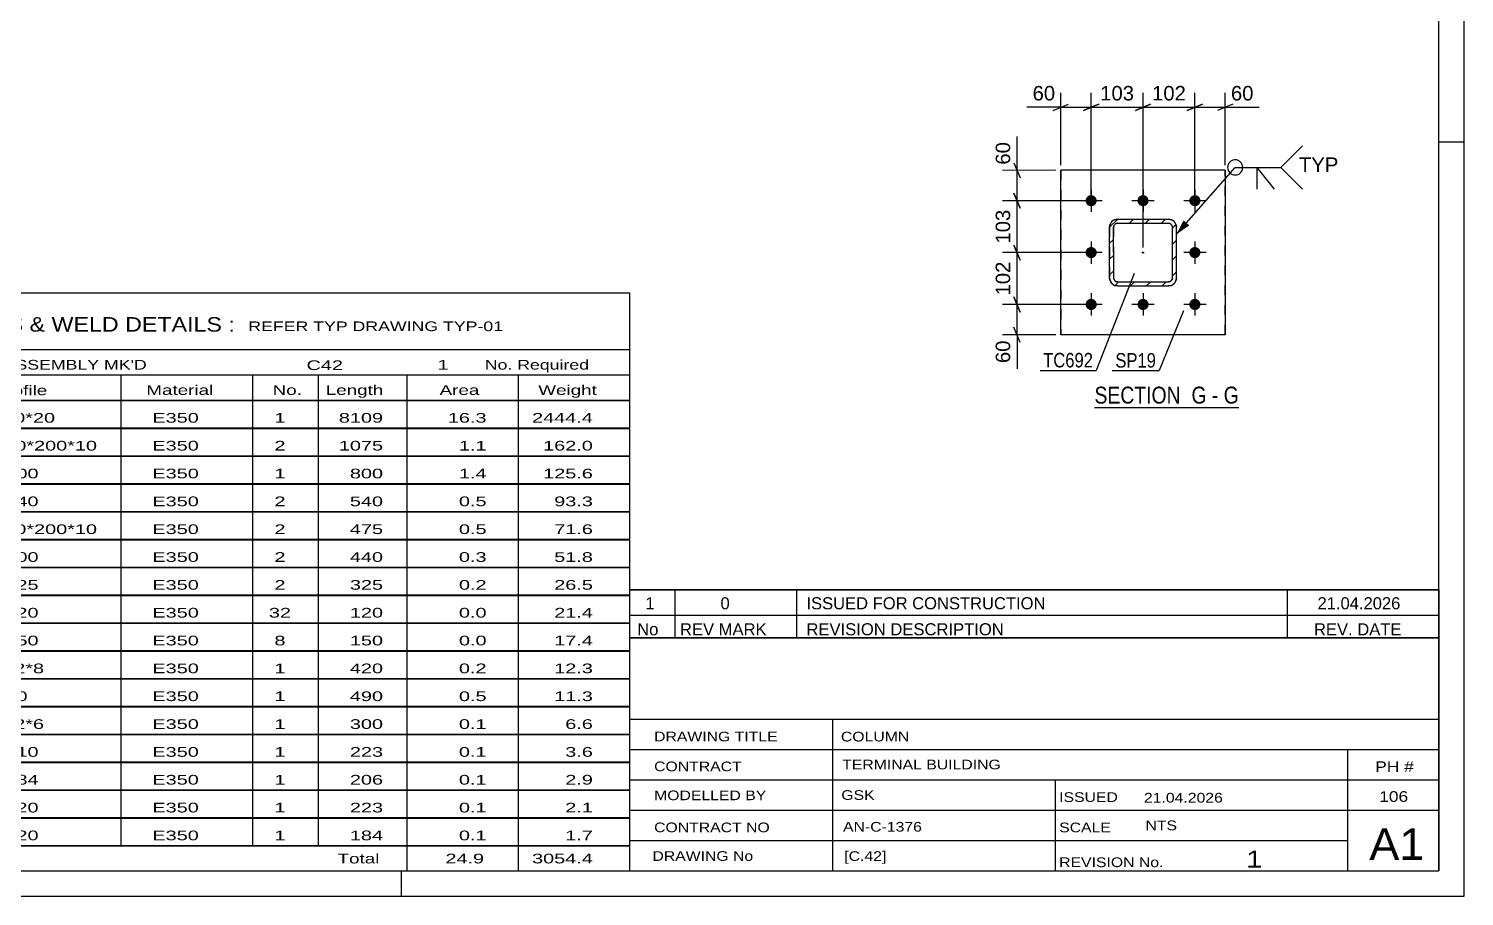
# Model space of a CAD drawing. Header units: millimetres. Extents: x -162 to 432, y -197 to 223.
# Drawn here: x 148.4 to 432.1, y -196.9 to -25.5 of the extents above; entities that cross this region are included whole.
import ezdxf

# ---------------------------------------------------------------- set-up
doc = ezdxf.new("R2010")
doc.units = ezdxf.units.MM
doc.linetypes.add('DXK_LINE_DOT2', pattern=[3.9198, 1.9599, -1.9599])
doc.linetypes.add('DXK_LINE_DOT3', pattern=[5.9187, 2.979, -0.9799, 0.9799, -0.9799])
doc.styles.add('Arial', font='ARIAL.TTF', dxfattribs={"height": 0.2})
doc.styles.add('Arial Narrow', font='ARIALN.TTF', dxfattribs={"height": 0.2})

# ---------------------------------------------------------------- blocks, each defined once
blk = doc.blocks.new('Unknown-284927994-1134')
at = {"color": 5, "linetype": 'Continuous'}
for p, q in [((432.12, -196.89), (432.12, 223.11)), ((427.12, -191.89), (427.12, 218.11)), ((432.12, -47.89), (427.12, -47.89)), ((-156.88, -191.89), (427.12, -191.89)), ((222.12, -196.89), (222.12, -191.89)), ((-161.88, -196.89), (432.12, -196.89))]:
    blk.add_line(p, q, dxfattribs=at)
blk = doc.blocks.new('Unknown-284927994-19 - 11586')
at = {"color": 6, "linetype": 'Continuous'}
blk.add_line((359.05, -100.29), (387.55, -100.29), dxfattribs=at)
at = {"color": 0, "linetype": 'Continuous'}
blk.add_wipeout([(377.16, -99.54), (377.16, -96.04), (359.05, -96.04), (359.05, -99.54)], dxfattribs=at)
at = {"color": 7, "linetype": 'Continuous', "style": 'Arial Narrow'}
blk.add_text('SECTION ', height=3.34, dxfattribs=at).set_placement((359.05, -99.54))
at = {"color": 0, "linetype": 'Continuous'}
blk.add_wipeout([(381.19, -99.54), (381.19, -96.04), (378.21, -96.04), (378.21, -99.54)], dxfattribs=at)
blk.add_wipeout([(383.52, -99.54), (383.52, -96.04), (382.24, -96.04), (382.24, -99.54)], dxfattribs=at)
at = {"color": 7, "linetype": 'Continuous', "style": 'Arial Narrow'}
blk.add_text('G', height=3.34, dxfattribs=at).set_placement((378.21, -99.54))
at = {"color": 0, "linetype": 'Continuous'}
blk.add_wipeout([(387.55, -99.54), (387.55, -96.04), (384.57, -96.04), (384.57, -99.54)], dxfattribs=at)
at = {"color": 7, "linetype": 'Continuous', "style": 'Arial Narrow'}
for s, p in [('G', (384.57, -99.54)), ('-', (382.24, -99.54))]:
    blk.add_text(s, height=3.34, dxfattribs=at).set_placement(p)
blk = doc.blocks.new('Part-284927994-11598 - 11586')
at = {"linetype": 'Continuous'}
h = blk.add_hatch(dxfattribs=at)
h.set_pattern_fill('', scale=0.7, style=0, pattern_type=0)
h.set_pattern_definition([(45, (363.633, -63.113), (-1.57154, 1.57154), [])])
h.paths.add_polyline_path([(373.63, -63.11), (363.63, -63.11), (363.02, -63.23), (362.5, -63.58), (362.15, -64.1), (362.03, -64.71), (362.04, -74.71), (362.16, -75.33), (362.5, -75.84), (363.02, -76.19), (363.64, -76.31), (373.64, -76.31), (374.25, -76.19), (374.77, -75.84), (375.11, -75.32), (375.24, -74.71), (375.23, -64.71), (375.11, -64.1), (374.76, -63.58), (374.25, -63.23)])
h.paths.add_polyline_path([(374.37, -64.41), (374.43, -64.71), (374.44, -74.71), (374.37, -75.02), (374.2, -75.28), (373.94, -75.45), (373.64, -75.51), (363.64, -75.51), (363.33, -75.45), (363.07, -75.28), (362.9, -75.02), (362.84, -74.71), (362.83, -64.71), (362.89, -64.41), (363.07, -64.15), (363.33, -63.97), (363.63, -63.91), (373.63, -63.91), (373.94, -63.97), (374.2, -64.15)])
blk.add_hatch(color=246, dxfattribs=at).paths.add_polyline_path([(368.63, -69.81, -1), (368.63, -69.61, -1)])
at = {"color": 7, "linetype": 'DXK_LINE_DOT2'}
for p, q in [((362.03, -64.71), (362.15, -64.1)), ((362.03, -64.71), (362.03, -74.71)), ((362.15, -64.1), (362.15, -64.1)), ((362.89, -64.41), (362.83, -64.71)), ((362.83, -64.71), (362.83, -74.71)), ((362.89, -64.41), (362.89, -64.41)), ((363.02, -63.23), (363.63, -63.11)), ((363.63, -63.91), (363.33, -63.97)), ((363.63, -63.11), (373.63, -63.11)), ((363.63, -63.11), (363.63, -63.11)), ((363.63, -63.91), (373.63, -63.91)), ((363.63, -63.91), (363.63, -63.91)), ((373.63, -63.11), (374.24, -63.23)), ((373.94, -63.97), (373.63, -63.91)), ((374.43, -64.71), (374.37, -64.4)), ((374.43, -74.71), (374.43, -64.71)), ((375.11, -64.1), (375.23, -64.71)), ((375.23, -74.71), (375.23, -64.71)), ((362.16, -75.32), (362.03, -74.71)), ((362.83, -74.71), (362.9, -75.02)), ((363.63, -76.31), (363.02, -76.19)), ((363.33, -75.45), (363.63, -75.51)), ((363.63, -75.51), (373.63, -75.51)), ((363.63, -76.31), (373.63, -76.31)), ((373.63, -75.51), (373.94, -75.45)), ((374.25, -76.19), (373.63, -76.31)), ((374.37, -75.02), (374.43, -74.71)), ((375.23, -74.71), (375.11, -75.32))]:
    blk.add_line(p, q, dxfattribs=at)
at = {"color": 2, "linetype": 'Continuous'}
for p, q in [((362.15, -64.1), (362.03, -64.71)), ((362.03, -64.71), (362.03, -64.71)), ((362.04, -74.71), (362.03, -64.71)), ((362.83, -64.71), (362.89, -64.41)), ((362.83, -64.71), (362.83, -64.71)), ((362.84, -74.71), (362.83, -64.71)), ((363.63, -63.11), (363.02, -63.23)), ((363.33, -63.97), (363.63, -63.91)), ((363.63, -63.11), (363.63, -63.11)), ((363.63, -63.11), (373.63, -63.11)), ((363.63, -63.91), (363.63, -63.91)), ((363.63, -63.91), (373.63, -63.91)), ((373.63, -63.11), (373.63, -63.11)), ((374.25, -63.23), (373.63, -63.11)), ((373.63, -63.91), (373.63, -63.91)), ((373.63, -63.91), (373.94, -63.97)), ((374.37, -64.41), (374.43, -64.71)), ((374.43, -64.71), (374.43, -64.71)), ((374.44, -74.71), (374.43, -64.71)), ((375.23, -64.71), (375.11, -64.1)), ((375.23, -64.71), (375.23, -64.71)), ((375.24, -74.71), (375.23, -64.71)), ((362.04, -74.71), (362.03, -74.71)), ((362.04, -74.71), (362.16, -75.33)), ((362.84, -74.71), (362.83, -74.71)), ((362.9, -75.02), (362.84, -74.71)), ((363.02, -76.19), (363.64, -76.31)), ((363.64, -75.51), (363.33, -75.45)), ((363.64, -75.51), (363.63, -75.51)), ((363.64, -76.31), (363.63, -76.31)), ((363.64, -75.51), (373.64, -75.51)), ((363.64, -76.31), (373.64, -76.31)), ((373.64, -75.51), (373.63, -75.51)), ((373.64, -76.31), (373.63, -76.31)), ((373.94, -75.45), (373.64, -75.51)), ((373.64, -76.31), (374.25, -76.19)), ((374.44, -74.71), (374.37, -75.02)), ((374.44, -74.71), (374.43, -74.71)), ((375.11, -75.32), (375.24, -74.71)), ((375.24, -74.71), (375.23, -74.71))]:
    blk.add_line(p, q, dxfattribs=at)
at = {"color": 7, "linetype": 'DXK_LINE_DOT3'}
blk.add_line((368.63, -69.71), (368.63, -69.71), dxfattribs=at)
at = {"color": 246, "linetype": 'DXK_LINE_DOT2'}
blk.add_line((368.63, -69.71), (368.63, -69.71), dxfattribs=at)
at = {"color": 246, "linetype": 'Continuous'}
blk.add_circle((368.63, -69.71), 0.1, dxfattribs=at)
at = {"color": 2, "linetype": 'Continuous'}
for centre, radius, start, end in [((363.63, -64.71), 1.6, 112.5099, 157.5099), ((363.63, -64.71), 0.8, 112.5099, 157.5099), ((373.63, -64.71), 0.8, 22.5099, 67.5099), ((373.63, -64.71), 1.6, 22.5099, 67.5099), ((363.64, -74.71), 1.6, 202.5099, 247.5099), ((363.64, -74.71), 0.8, 202.5099, 247.5099), ((373.64, -74.71), 0.8, 292.5099, 337.5099), ((373.64, -74.71), 1.6, 292.5099, 337.5099)]:
    blk.add_arc(centre, radius, start, end, dxfattribs=at)
at = {"color": 7, "linetype": 'DXK_LINE_DOT2'}
for centre, radius, start, end in [((373.63, -64.71), 0.8, 22.5099, 67.5099), ((373.63, -64.71), 1.6, 22.5099, 67.5099), ((363.63, -74.71), 1.6, 202.5099, 247.5099), ((363.63, -74.71), 0.8, 202.5099, 247.5099), ((373.63, -74.71), 0.8, 292.5099, 337.5099), ((373.63, -74.71), 1.6, 292.5099, 337.5099)]:
    blk.add_arc(centre, radius, start, end, dxfattribs=at)
blk = doc.blocks.new('Part-284927994-11601 - 11586')
at = {"color": 2, "linetype": 'Continuous'}
for p, q in [((384.88, -53.46), (352.38, -53.46)), ((352.38, -53.46), (352.38, -53.46)), ((352.39, -85.96), (352.38, -53.46)), ((384.88, -53.46), (384.88, -53.46)), ((384.88, -53.46), (384.89, -85.96)), ((384.89, -85.96), (352.39, -85.96)), ((352.39, -85.96), (352.39, -85.96)), ((384.89, -85.96), (384.89, -85.96))]:
    blk.add_line(p, q, dxfattribs=at)
at = {"color": 7, "linetype": 'DXK_LINE_DOT2'}
for p, q in [((384.88, -53.46), (352.38, -53.46)), ((352.38, -53.46), (352.39, -85.96)), ((384.89, -85.96), (384.88, -53.46)), ((384.89, -85.96), (352.39, -85.96))]:
    blk.add_line(p, q, dxfattribs=at)
blk = doc.blocks.new('Bolt-284927994-11650 - 11586')
at = {"linetype": 'Continuous'}
for points in [[(357.63, -58.66), (357.81, -58.52), (358.02, -58.42), (358.24, -58.37), (358.47, -58.37), (358.7, -58.41), (358.91, -58.5), (359.1, -58.63), (359.26, -58.8), (359.38, -58.99), (359.45, -59.21), (359.48, -59.44), (359.46, -59.67), (359.4, -59.89), (359.29, -60.09), (359.14, -60.26), (358.95, -60.4), (358.74, -60.5), (358.52, -60.55), (358.29, -60.56), (358.06, -60.52), (357.85, -60.43), (357.66, -60.3), (357.51, -60.13), (357.39, -59.93), (357.31, -59.72), (357.28, -59.49), (357.3, -59.26), (357.37, -59.04), (357.48, -58.84)], [(367.88, -58.66), (368.06, -58.52), (368.27, -58.42), (368.49, -58.37), (368.72, -58.37), (368.95, -58.41), (369.16, -58.5), (369.35, -58.63), (369.51, -58.8), (369.63, -58.99), (369.7, -59.21), (369.73, -59.44), (369.71, -59.67), (369.65, -59.89), (369.54, -60.09), (369.39, -60.26), (369.2, -60.4), (368.99, -60.5), (368.77, -60.55), (368.54, -60.56), (368.31, -60.51), (368.1, -60.43), (367.91, -60.29), (367.76, -60.13), (367.64, -59.93), (367.56, -59.71), (367.53, -59.49), (367.55, -59.26), (367.62, -59.04), (367.73, -58.83)], [(378.13, -58.66), (378.31, -58.52), (378.52, -58.42), (378.74, -58.37), (378.97, -58.36), (379.2, -58.41), (379.41, -58.5), (379.6, -58.63), (379.76, -58.79), (379.88, -58.99), (379.95, -59.21), (379.98, -59.44), (379.96, -59.67), (379.9, -59.89), (379.79, -60.09), (379.64, -60.26), (379.45, -60.4), (379.24, -60.5), (379.02, -60.55), (378.79, -60.56), (378.56, -60.51), (378.35, -60.42), (378.16, -60.29), (378.01, -60.13), (377.89, -59.93), (377.81, -59.71), (377.78, -59.48), (377.8, -59.25), (377.87, -59.03), (377.98, -58.83)], [(357.63, -68.91), (357.81, -68.77), (358.02, -68.67), (358.24, -68.62), (358.47, -68.62), (358.7, -68.66), (358.91, -68.75), (359.1, -68.88), (359.26, -69.05), (359.38, -69.24), (359.45, -69.46), (359.48, -69.69), (359.46, -69.92), (359.4, -70.14), (359.29, -70.34), (359.14, -70.51), (358.95, -70.65), (358.75, -70.75), (358.52, -70.8), (358.29, -70.81), (358.07, -70.77), (357.85, -70.68), (357.67, -70.55), (357.51, -70.38), (357.39, -70.18), (357.31, -69.97), (357.28, -69.74), (357.3, -69.51), (357.37, -69.29), (357.48, -69.09)], [(378.13, -68.91), (378.31, -68.77), (378.52, -68.67), (378.74, -68.62), (378.97, -68.61), (379.2, -68.66), (379.41, -68.75), (379.6, -68.88), (379.76, -69.04), (379.88, -69.24), (379.95, -69.46), (379.98, -69.69), (379.96, -69.92), (379.9, -70.14), (379.79, -70.34), (379.64, -70.51), (379.45, -70.65), (379.25, -70.75), (379.02, -70.8), (378.79, -70.81), (378.57, -70.76), (378.35, -70.67), (378.17, -70.54), (378.01, -70.38), (377.89, -70.18), (377.81, -69.96), (377.78, -69.73), (377.8, -69.5), (377.87, -69.28), (377.98, -69.08)], [(357.63, -79.16), (357.81, -79.02), (358.02, -78.92), (358.25, -78.87), (358.48, -78.87), (358.7, -78.91), (358.91, -79), (359.1, -79.13), (359.26, -79.3), (359.38, -79.49), (359.46, -79.71), (359.49, -79.94), (359.47, -80.17), (359.4, -80.39), (359.29, -80.59), (359.14, -80.76), (358.96, -80.9), (358.75, -81), (358.52, -81.05), (358.29, -81.06), (358.07, -81.02), (357.86, -80.93), (357.67, -80.8), (357.51, -80.63), (357.39, -80.43), (357.31, -80.22), (357.29, -79.99), (357.3, -79.76), (357.37, -79.54), (357.48, -79.34)], [(367.88, -79.16), (368.06, -79.02), (368.27, -78.92), (368.5, -78.87), (368.73, -78.87), (368.95, -78.91), (369.16, -79), (369.35, -79.13), (369.51, -79.3), (369.63, -79.49), (369.71, -79.71), (369.74, -79.94), (369.72, -80.17), (369.65, -80.39), (369.54, -80.59), (369.39, -80.76), (369.21, -80.9), (369, -81), (368.77, -81.05), (368.54, -81.06), (368.32, -81.01), (368.11, -80.93), (367.92, -80.79), (367.76, -80.63), (367.64, -80.43), (367.56, -80.21), (367.54, -79.99), (367.55, -79.76), (367.62, -79.54), (367.73, -79.33)], [(378.13, -79.16), (378.31, -79.02), (378.52, -78.92), (378.75, -78.87), (378.98, -78.86), (379.2, -78.91), (379.41, -79), (379.6, -79.13), (379.76, -79.29), (379.88, -79.49), (379.96, -79.71), (379.99, -79.94), (379.97, -80.17), (379.9, -80.39), (379.79, -80.59), (379.64, -80.76), (379.46, -80.9), (379.25, -81), (379.02, -81.05), (378.79, -81.06), (378.57, -81.01), (378.36, -80.92), (378.17, -80.79), (378.01, -80.63), (377.89, -80.43), (377.81, -80.21), (377.79, -79.98), (377.8, -79.75), (377.87, -79.53), (377.98, -79.33)]]:
    blk.add_hatch(color=1, dxfattribs=at).paths.add_polyline_path(points)
at = {"color": 1, "linetype": 'Continuous'}
for p, q in [((360.58, -59.46), (356.18, -59.46)), ((358.38, -57.26), (358.38, -61.66)), ((370.83, -59.46), (366.43, -59.46)), ((368.63, -57.26), (368.63, -61.66)), ((381.08, -59.46), (376.68, -59.46)), ((378.88, -57.26), (378.88, -61.66)), ((358.38, -67.51), (358.38, -71.91)), ((378.88, -67.51), (378.88, -71.91)), ((360.58, -69.71), (356.18, -69.71)), ((381.08, -69.71), (376.68, -69.71)), ((358.38, -77.76), (358.39, -82.16)), ((368.63, -77.76), (368.64, -82.16)), ((378.88, -77.76), (378.89, -82.16)), ((360.59, -79.96), (356.19, -79.96)), ((370.84, -79.96), (366.44, -79.96)), ((381.09, -79.96), (376.69, -79.96))]:
    blk.add_line(p, q, dxfattribs=at)
blk = doc.blocks.new('StraightDimension-284927994-12043 - 11586')
at = {"color": 7, "linetype": 'Continuous'}
for p, q in [((378.88, -58.46), (378.88, -38.16)), ((384.88, -52.46), (384.88, -38.16)), ((377.38, -41.61), (380.38, -40.41)), ((378.88, -41.01), (384.88, -41.01)), ((386.38, -40.41), (383.38, -41.61))]:
    blk.add_line(p, q, dxfattribs=at)
at = {"color": 0}
blk.add_wipeout([(391.05, -40.26), (391.05, -36.06), (385.41, -36.06), (385.41, -40.26)], dxfattribs=at)
at = {"color": 7, "linetype": 'Continuous'}
blk.add_line((384.88, -41.01), (391.58, -41.01), dxfattribs=at)
blk.add_line((384.88, -41.01), (391.58, -41.01), dxfattribs=at)
at = {"color": 3, "style": 'Arial'}
blk.add_text('60', height=2.865, dxfattribs=at).set_placement((386.01, -39.66))
blk = doc.blocks.new('StraightDimension-284927994-12044 - 11586')
at = {"color": 7, "linetype": 'Continuous'}
for p, q in [((368.64, -68.72), (368.64, -38.16)), ((378.88, -58.46), (378.88, -38.16)), ((367.14, -41.61), (370.14, -40.41)), ((368.64, -41.01), (378.88, -41.01)), ((380.38, -40.41), (377.38, -41.61))]:
    blk.add_line(p, q, dxfattribs=at)
at = {"color": 0}
blk.add_wipeout([(377.7, -40.26), (377.7, -36.06), (369.82, -36.06), (369.82, -40.26)], dxfattribs=at)
at = {"color": 3, "style": 'Arial'}
blk.add_text('102', height=2.865, dxfattribs=at).set_placement((370.42, -39.66))
blk = doc.blocks.new('StraightDimension-284927994-12045 - 11586')
at = {"color": 7, "linetype": 'Continuous'}
for p, q in [((358.38, -58.46), (358.38, -38.16)), ((368.64, -68.72), (368.64, -38.16)), ((356.88, -41.61), (359.88, -40.41)), ((358.38, -41.01), (368.64, -41.01)), ((370.14, -40.41), (367.14, -41.61))]:
    blk.add_line(p, q, dxfattribs=at)
at = {"color": 0}
blk.add_wipeout([(367.45, -40.26), (367.45, -36.06), (359.57, -36.06), (359.57, -40.26)], dxfattribs=at)
at = {"color": 3, "style": 'Arial'}
blk.add_text('103', height=2.865, dxfattribs=at).set_placement((360.17, -39.66))
blk = doc.blocks.new('StraightDimension-284927994-12046 - 11586')
at = {"color": 7, "linetype": 'Continuous'}
for p, q in [((352.38, -52.46), (352.38, -38.16)), ((358.38, -58.46), (358.38, -38.16)), ((350.88, -41.61), (353.88, -40.41)), ((352.38, -41.01), (358.38, -41.01)), ((359.88, -40.41), (356.88, -41.61))]:
    blk.add_line(p, q, dxfattribs=at)
at = {"color": 0}
blk.add_wipeout([(351.86, -40.26), (351.86, -36.06), (346.21, -36.06), (346.21, -40.26)], dxfattribs=at)
at = {"color": 7, "linetype": 'Continuous'}
blk.add_line((352.38, -41.01), (345.68, -41.01), dxfattribs=at)
blk.add_line((352.38, -41.01), (345.68, -41.01), dxfattribs=at)
at = {"color": 3, "style": 'Arial'}
blk.add_text('60', height=2.865, dxfattribs=at).set_placement((346.81, -39.66))
blk = doc.blocks.new('StraightDimension-284927994-13868 - 11586')
at = {"color": 7, "linetype": 'Continuous'}
for p, q in [((351.38, -53.46), (340.88, -53.47)), ((343.13, -51.97), (344.33, -54.97)), ((343.73, -59.47), (343.73, -53.47)), ((357.38, -59.46), (340.88, -59.47)), ((344.33, -60.97), (343.13, -57.97))]:
    blk.add_line(p, q, dxfattribs=at)
at = {"color": 0}
blk.add_wipeout([(342.98, -47.29), (338.78, -47.29), (338.78, -52.94), (342.98, -52.94)], dxfattribs=at)
at = {"color": 7, "linetype": 'Continuous'}
blk.add_line((343.73, -53.47), (343.73, -46.77), dxfattribs=at)
blk.add_line((343.73, -53.47), (343.73, -46.77), dxfattribs=at)
at = {"color": 3, "style": 'Arial'}
blk.add_text('60', height=2.865, rotation=90.0117, dxfattribs=at).set_placement((342.38, -52.34))
blk = doc.blocks.new('StraightDimension-284927994-13869 - 11586')
at = {"color": 7, "linetype": 'Continuous'}
for p, q in [((357.38, -59.46), (340.88, -59.47)), ((343.13, -57.97), (344.33, -60.97)), ((343.73, -69.72), (343.73, -59.47)), ((357.38, -69.71), (340.88, -69.72)), ((344.33, -71.22), (343.13, -68.22))]:
    blk.add_line(p, q, dxfattribs=at)
at = {"color": 0}
blk.add_wipeout([(342.98, -60.66), (338.78, -60.66), (338.78, -68.53), (342.98, -68.53)], dxfattribs=at)
at = {"color": 3, "style": 'Arial'}
blk.add_text('103', height=2.865, rotation=90.0117, dxfattribs=at).set_placement((342.38, -67.93))
blk = doc.blocks.new('StraightDimension-284927994-13870 - 11586')
at = {"color": 7, "linetype": 'Continuous'}
for p, q in [((357.38, -69.71), (340.88, -69.72)), ((343.13, -68.22), (344.33, -71.22)), ((343.73, -79.97), (343.73, -69.72)), ((344.33, -81.47), (343.13, -78.47)), ((357.39, -79.96), (340.88, -79.97))]:
    blk.add_line(p, q, dxfattribs=at)
at = {"color": 0}
blk.add_wipeout([(342.98, -70.91), (338.78, -70.91), (338.78, -78.78), (342.98, -78.78)], dxfattribs=at)
at = {"color": 3, "style": 'Arial'}
blk.add_text('102', height=2.865, rotation=90.0117, dxfattribs=at).set_placement((342.38, -78.18))
blk = doc.blocks.new('StraightDimension-284927994-13871 - 11586')
at = {"color": 7, "linetype": 'Continuous'}
for p, q in [((343.13, -78.47), (344.33, -81.47)), ((357.39, -79.96), (340.88, -79.97)), ((343.73, -85.97), (343.73, -79.97)), ((344.33, -87.47), (343.13, -84.47)), ((351.39, -85.96), (340.88, -85.97))]:
    blk.add_line(p, q, dxfattribs=at)
at = {"color": 0}
blk.add_wipeout([(342.98, -86.49), (338.78, -86.49), (338.78, -92.14), (342.98, -92.14)], dxfattribs=at)
at = {"color": 7, "linetype": 'Continuous'}
blk.add_line((343.73, -85.97), (343.73, -92.66), dxfattribs=at)
blk.add_line((343.73, -85.97), (343.73, -92.66), dxfattribs=at)
at = {"color": 3, "style": 'Arial'}
blk.add_text('60', height=2.865, rotation=90.0117, dxfattribs=at).set_placement((342.38, -91.54))
blk = doc.blocks.new('Unknown-284927994-14024')
at = {"color": 7, "linetype": 'Continuous'}
for p, q in [((267.12, -145.83), (427.12, -145.83)), ((267.12, -145.84), (267.12, -191.89)), ((427.12, -145.89), (427.12, -191.89)), ((267.12, -161.89), (427.12, -161.89)), ((307.26, -161.89), (307.26, -191.89)), ((267.12, -167.89), (427.12, -167.89)), ((409.12, -191.83), (409.12, -167.83)), ((267.12, -173.89), (427.12, -173.89)), ((351.26, -173.89), (351.26, -191.89)), ((267.12, -179.89), (427.12, -179.89)), ((267.12, -185.89), (409.12, -185.89)), ((267.12, -191.89), (427.12, -191.89))]:
    blk.add_line(p, q, dxfattribs=at)
at = {"color": 7, "style": 'Arial Narrow'}
for s, height, width, p in [('DRAWING TITLE', 1.9089, 1.425378, (272.01, -166.28)), ('COLUMN', 1.909, 1.425378, (308.93, -166.3)), ('TERMINAL BUILDING', 1.9089, 1.425378, (309.18, -171.81)), ('CONTRACT', 1.909, 1.425378, (272.01, -172.18)), ('MODELLED BY', 1.9089, 1.425378, (272.01, -177.9)), ('GSK', 1.909, 1.425378, (309.01, -177.84)), ('ISSUED', 1.909, 1.425378, (352.06, -178.25)), ('21.04.2026', 1.909, 1.425378, (368.81, -178.37)), ('CONTRACT NO', 1.9089, 1.425378, (272.01, -184.23)), ('AN-C-1376', 1.909, 1.425378, (309.35, -184.11)), ('SCALE', 1.909, 1.425378, (352.06, -184.24)), ('A1', 6.204, 1.25, (413.36, -189.69)), ('DRAWING No', 1.909, 1.425378, (271.68, -189.89)), ('[C.42]', 1.909, 1.425378, (309.59, -189.9)), ('REVISION No.', 1.9089, 1.425378, (352.06, -191.12)), ('1', 3.34, 1.5, (389.04, -191.21))]:
    blk.add_text(s, height=height, dxfattribs=dict(at, width=width)).set_placement(p)
at = {"color": 7, "linetype": 'Continuous', "style": 'Arial Narrow'}
for s, height, width, p in [('PH #', 2.1, 1.42538, (414.52, -172.33)), ('106', 2.1, 1.42538, (415.31, -178.23)), ('NTS', 1.909, 1.425378, (369.12, -183.83))]:
    blk.add_text(s, height=height, dxfattribs=dict(at, width=width)).set_placement(p)
blk = doc.blocks.new('Unknown-284927994-14025')
at = {"color": 7, "linetype": 'Continuous'}
for p, q in [((267.12, -136.33), (427.12, -136.33)), ((427.12, -136.33), (267.12, -136.33)), ((267.12, -136.33), (267.12, -141.33)), ((276.12, -136.33), (276.12, -141.33)), ((300.12, -136.33), (300.12, -141.33)), ((397.12, -136.33), (397.12, -141.33)), ((427.12, -136.33), (427.12, -141.33)), ((267.12, -141.33), (427.12, -141.33)), ((267.12, -141.33), (267.12, -145.83)), ((267.12, -141.33), (427.12, -141.33)), ((276.12, -141.33), (276.12, -145.83)), ((300.12, -141.33), (300.12, -145.83)), ((397.12, -141.33), (397.12, -145.83)), ((427.12, -141.33), (427.12, -145.83)), ((427.12, -145.83), (267.12, -145.83))]:
    blk.add_line(p, q, dxfattribs=at)
at = {"color": 7, "linetype": 'Continuous', "style": 'Arial Narrow'}
for s, height, width, p in [('1', 2.39, 1.196471, (270.28, -140.19)), ('0', 2.39, 1.196471, (285.13, -140.19)), ('ISSUED FOR CONSTRUCTION', 2.3861, 1.196471, (302.12, -140.19)), ('21.04.2026', 2.386, 1.196471, (403.12, -140.19)), ('No', 2.386, 1.2, (268.67, -145.33)), ('REV MARK', 2.386, 1.2, (277.12, -145.33)), ('REVISION DESCRIPTION', 2.3861, 1.2, (302.12, -145.33)), ('REV. DATE', 2.386, 1.2, (402.41, -145.33))]:
    blk.add_text(s, height=height, dxfattribs=dict(at, width=width)).set_placement(p)
blk = doc.blocks.new('Unknown-284927994-14026')
at = {"color": 7, "linetype": 'Continuous'}
for p, q in [((107.12, -77.64), (267.12, -77.64)), ((107.12, -88.89), (107.12, -77.64)), ((267.12, -77.64), (267.12, -88.89)), ((107.12, -88.89), (267.12, -88.89)), ((107.12, -88.89), (107.12, -93.89)), ((267.12, -88.89), (267.12, -93.89)), ((107.12, -93.89), (267.12, -93.89)), ((107.12, -93.89), (107.12, -98.89)), ((131.12, -93.89), (131.12, -98.89)), ((166.62, -93.89), (166.62, -98.89)), ((192.62, -93.89), (192.62, -98.89)), ((205.62, -93.89), (205.62, -98.89)), ((223.12, -93.89), (223.12, -98.89)), ((245.12, -93.89), (245.12, -98.89)), ((267.12, -93.89), (267.12, -98.89)), ((107.12, -98.89), (267.12, -98.89)), ((107.12, -98.94), (107.12, -104.34)), ((107.12, -98.94), (267.12, -98.94)), ((131.12, -98.89), (131.12, -104.39)), ((166.62, -98.89), (166.62, -104.39)), ((192.62, -98.89), (192.62, -104.39)), ((205.62, -98.89), (205.62, -104.39)), ((223.12, -98.89), (223.12, -104.39)), ((245.12, -98.89), (245.12, -104.39)), ((267.12, -98.94), (267.12, -104.34)), ((107.12, -104.34), (267.12, -104.34)), ((107.12, -104.44), (107.12, -109.84)), ((107.12, -104.44), (267.12, -104.44)), ((131.12, -104.39), (131.12, -109.89)), ((166.62, -104.39), (166.62, -109.89)), ((192.62, -104.39), (192.62, -109.89)), ((205.62, -104.39), (205.62, -109.89)), ((223.12, -104.39), (223.12, -109.89)), ((245.12, -104.39), (245.12, -109.89)), ((267.12, -104.44), (267.12, -109.84)), ((107.12, -109.84), (267.12, -109.84)), ((107.12, -109.94), (107.12, -115.34)), ((107.12, -109.94), (267.12, -109.94)), ((131.12, -109.89), (131.12, -115.39)), ((166.62, -109.89), (166.62, -115.39)), ((192.62, -109.89), (192.62, -115.39)), ((205.62, -109.89), (205.62, -115.39)), ((223.12, -109.89), (223.12, -115.39)), ((245.12, -109.89), (245.12, -115.39)), ((267.12, -109.94), (267.12, -115.34)), ((107.12, -115.34), (267.12, -115.34)), ((107.12, -115.44), (107.12, -120.84)), ((107.12, -115.44), (267.12, -115.44)), ((131.12, -115.39), (131.12, -120.89)), ((166.62, -115.39), (166.62, -120.89)), ((192.62, -115.39), (192.62, -120.89)), ((205.62, -115.39), (205.62, -120.89)), ((223.12, -115.39), (223.12, -120.89)), ((245.12, -115.39), (245.12, -120.89)), ((267.12, -115.44), (267.12, -120.84)), ((107.12, -120.84), (267.12, -120.84)), ((107.12, -120.94), (107.12, -126.34)), ((107.12, -120.94), (267.12, -120.94)), ((131.12, -120.89), (131.12, -126.39)), ((166.62, -120.89), (166.62, -126.39)), ((192.62, -120.89), (192.62, -126.39)), ((205.62, -120.89), (205.62, -126.39)), ((223.12, -120.89), (223.12, -126.39)), ((245.12, -120.89), (245.12, -126.39)), ((267.12, -120.94), (267.12, -126.34)), ((107.12, -126.34), (267.12, -126.34)), ((107.12, -126.44), (107.12, -131.84)), ((107.12, -126.44), (267.12, -126.44)), ((131.12, -126.39), (131.12, -131.89)), ((166.62, -126.39), (166.62, -131.89)), ((192.62, -126.39), (192.62, -131.89)), ((205.62, -126.39), (205.62, -131.89)), ((223.12, -126.39), (223.12, -131.89)), ((245.12, -126.39), (245.12, -131.89)), ((267.12, -126.44), (267.12, -131.84)), ((107.12, -131.84), (267.12, -131.84)), ((107.12, -131.94), (107.12, -137.34)), ((107.12, -131.94), (267.12, -131.94)), ((131.12, -131.89), (131.12, -137.39)), ((166.62, -131.89), (166.62, -137.39)), ((192.62, -131.89), (192.62, -137.39)), ((205.62, -131.89), (205.62, -137.39)), ((223.12, -131.89), (223.12, -137.39)), ((245.12, -131.89), (245.12, -137.39)), ((267.12, -131.94), (267.12, -137.34)), ((107.12, -137.34), (267.12, -137.34)), ((107.12, -137.44), (107.12, -142.84)), ((107.12, -137.44), (267.12, -137.44)), ((131.12, -137.39), (131.12, -142.89)), ((166.62, -137.39), (166.62, -142.89)), ((192.62, -137.39), (192.62, -142.89)), ((205.62, -137.39), (205.62, -142.89)), ((223.12, -137.39), (223.12, -142.89)), ((245.12, -137.39), (245.12, -142.89)), ((267.12, -137.44), (267.12, -142.84)), ((107.12, -142.84), (267.12, -142.84)), ((107.12, -142.94), (107.12, -148.34)), ((107.12, -142.94), (267.12, -142.94)), ((131.12, -142.89), (131.12, -148.39)), ((166.62, -142.89), (166.62, -148.39)), ((192.62, -142.89), (192.62, -148.39)), ((205.62, -142.89), (205.62, -148.39)), ((223.12, -142.89), (223.12, -148.39)), ((245.12, -142.89), (245.12, -148.39)), ((267.12, -142.94), (267.12, -148.34)), ((107.12, -148.34), (267.12, -148.34)), ((107.12, -148.44), (107.12, -153.84)), ((107.12, -148.44), (267.12, -148.44)), ((131.12, -148.39), (131.12, -153.89)), ((166.62, -148.39), (166.62, -153.89)), ((192.62, -148.39), (192.62, -153.89)), ((205.62, -148.39), (205.62, -153.89)), ((223.12, -148.39), (223.12, -153.89)), ((245.12, -148.39), (245.12, -153.89)), ((267.12, -148.44), (267.12, -153.84)), ((107.12, -153.84), (267.12, -153.84)), ((107.12, -153.94), (107.12, -159.34)), ((107.12, -153.94), (267.12, -153.94)), ((131.12, -153.89), (131.12, -159.39)), ((166.62, -153.89), (166.62, -159.39)), ((192.62, -153.89), (192.62, -159.39)), ((205.62, -153.89), (205.62, -159.39)), ((223.12, -153.89), (223.12, -159.39)), ((245.12, -153.89), (245.12, -159.39)), ((267.12, -153.94), (267.12, -159.34)), ((107.12, -159.34), (267.12, -159.34)), ((107.12, -159.44), (107.12, -164.84)), ((107.12, -159.44), (267.12, -159.44)), ((131.12, -159.39), (131.12, -164.89)), ((166.62, -159.39), (166.62, -164.89)), ((192.62, -159.39), (192.62, -164.89)), ((205.62, -159.39), (205.62, -164.89)), ((223.12, -159.39), (223.12, -164.89)), ((245.12, -159.39), (245.12, -164.89)), ((267.12, -159.44), (267.12, -164.84)), ((107.12, -164.84), (267.12, -164.84)), ((107.12, -164.94), (107.12, -170.34)), ((107.12, -164.94), (267.12, -164.94)), ((131.12, -164.89), (131.12, -170.39)), ((166.62, -164.89), (166.62, -170.39)), ((192.62, -164.89), (192.62, -170.39)), ((205.62, -164.89), (205.62, -170.39)), ((223.12, -164.89), (223.12, -170.39)), ((245.12, -164.89), (245.12, -170.39)), ((267.12, -164.94), (267.12, -170.34)), ((107.12, -170.34), (267.12, -170.34)), ((107.12, -170.44), (107.12, -175.84)), ((107.12, -170.44), (267.12, -170.44)), ((131.12, -170.39), (131.12, -175.89)), ((166.62, -170.39), (166.62, -175.89)), ((192.62, -170.39), (192.62, -175.89)), ((205.62, -170.39), (205.62, -175.89)), ((223.12, -170.39), (223.12, -175.89)), ((245.12, -170.39), (245.12, -175.89)), ((267.12, -170.44), (267.12, -175.84)), ((107.12, -175.84), (267.12, -175.84)), ((131.12, -175.89), (131.12, -181.39)), ((166.62, -175.89), (166.62, -181.39)), ((192.62, -175.89), (192.62, -181.39)), ((205.62, -175.89), (205.62, -181.39)), ((223.12, -175.89), (223.12, -181.39)), ((245.12, -175.89), (245.12, -181.39)), ((107.12, -175.94), (107.12, -181.34)), ((107.12, -175.94), (267.12, -175.94)), ((267.12, -175.94), (267.12, -181.34)), ((107.12, -181.34), (267.12, -181.34)), ((107.12, -181.44), (107.12, -186.84)), ((107.12, -181.44), (267.12, -181.44)), ((131.12, -181.39), (131.12, -186.89)), ((166.62, -181.39), (166.62, -186.89)), ((192.62, -181.39), (192.62, -186.89)), ((205.62, -181.39), (205.62, -186.89)), ((223.12, -181.39), (223.12, -186.89)), ((245.12, -181.39), (245.12, -186.89)), ((267.12, -181.44), (267.12, -186.84)), ((107.12, -186.84), (267.12, -186.84)), ((107.12, -186.89), (267.12, -186.89)), ((107.12, -186.89), (107.12, -191.89)), ((223.12, -186.89), (223.12, -191.89)), ((245.12, -186.89), (245.12, -191.89)), ((267.12, -186.89), (267.12, -191.89)), ((107.12, -191.89), (267.12, -191.89))]:
    blk.add_line(p, q, dxfattribs=at)
at = {"color": 7, "style": 'Arial Narrow'}
for s, height, width, p in [('GENERAL NOTES & WELD DETAILS :', 2.8633, 1.4, (108.28, -85.33)), ('REFER TYP DRAWING TYP-01', 1.9089, 1.6, (191.82, -85.23)), ("MATERIAL LIST FOR ASSEMBLY MK'D", 1.9089, 1.6, (108.28, -92.83)), ('C42', 1.909, 1.794707, (203.32, -92.92)), ('1', 1.91, 1.794707, (229.21, -92.83)), ('No. Required', 1.9089, 1.6, (238.54, -92.83)), ('Mark', 1.909, 1.7, (108.46, -97.89)), ('Profile', 1.909, 1.7, (141.54, -97.89)), ('Material', 1.909, 1.7, (171.66, -97.83)), ('No.', 1.909, 1.7, (196.62, -97.83)), ('Length', 1.909, 1.7, (207.12, -97.83)), ('Area', 1.909, 1.7, (229.62, -97.83)), ('Weight', 1.909, 1.7, (249.12, -97.83))]:
    blk.add_text(s, height=height, dxfattribs=dict(at, width=width)).set_placement(p)
at = {"color": 7, "linetype": 'Continuous', "style": 'Arial Narrow'}
for s, height, width, p in [('C42', 1.909, 1.794707, (108.62, -103.32)), ('SHS500*20', 1.909, 1.794707, (133.12, -103.32)), ('E350', 1.909, 1.794707, (172.86, -103.32)), ('1', 1.91, 1.794707, (196.98, -103.32)), ('8109', 1.909, 1.794707, (209.71, -103.32)), ('16.3', 1.909, 1.794707, (231.25, -103.32)), ('2444.4', 1.909, 1.794707, (247.89, -103.32)), ('TC20', 1.909, 1.794707, (108.62, -108.82)), ('RHS300*200*10', 1.9089, 1.794707, (133.12, -108.82)), ('E350', 1.909, 1.794707, (172.86, -108.82)), ('2', 1.91, 1.794707, (196.98, -108.82)), ('1075', 1.909, 1.794707, (209.71, -108.82)), ('1.1', 1.909, 1.794707, (233.44, -108.82)), ('162.0', 1.909, 1.794707, (250.08, -108.82)), ('BP5', 1.909, 1.794707, (108.62, -114.32)), ('PL25*800', 1.909, 1.794707, (133.12, -114.32)), ('E350', 1.909, 1.794707, (172.86, -114.32)), ('1', 1.91, 1.794707, (196.98, -114.32)), ('800', 1.909, 1.794707, (211.89, -114.32)), ('1.4', 1.909, 1.794707, (233.44, -114.32)), ('125.6', 1.909, 1.794707, (250.08, -114.32)), ('SP5', 1.909, 1.794707, (108.62, -119.82)), ('PL25*440', 1.909, 1.794707, (133.12, -119.82)), ('E350', 1.909, 1.794707, (172.86, -119.82)), ('2', 1.91, 1.794707, (196.98, -119.82)), ('540', 1.909, 1.794707, (211.89, -119.82)), ('0.5', 1.909, 1.794707, (233.44, -119.82)), ('93.3', 1.909, 1.794707, (252.27, -119.82)), ('BC16', 1.909, 1.794707, (108.62, -125.32)), ('RHS300*200*10', 1.9089, 1.794707, (133.12, -125.32)), ('E350', 1.909, 1.794707, (172.86, -125.32)), ('2', 1.91, 1.794707, (196.98, -125.32)), ('475', 1.909, 1.794707, (211.89, -125.32)), ('0.5', 1.909, 1.794707, (233.44, -125.32)), ('71.6', 1.909, 1.794707, (252.27, -125.32)), ('SP6', 1.909, 1.794707, (108.62, -130.82)), ('PL25*300', 1.909, 1.794707, (133.12, -130.82)), ('E350', 1.909, 1.794707, (172.86, -130.82)), ('2', 1.91, 1.794707, (196.98, -130.82)), ('440', 1.909, 1.794707, (211.89, -130.82)), ('0.3', 1.909, 1.794707, (233.44, -130.82)), ('51.8', 1.909, 1.794707, (252.27, -130.82)), ('SP19', 1.909, 1.794707, (108.62, -136.32)), ('PL16*325', 1.909, 1.794707, (133.12, -136.32)), ('E350', 1.909, 1.794707, (172.86, -136.32)), ('2', 1.91, 1.794707, (196.98, -136.32)), ('325', 1.909, 1.794707, (211.89, -136.32)), ('0.2', 1.909, 1.794707, (233.44, -136.32)), ('26.5', 1.909, 1.794707, (252.27, -136.32)), ('ST5', 1.909, 1.794707, (108.62, -141.82)), ('PL12*120', 1.909, 1.794707, (133.12, -141.82)), ('E350', 1.909, 1.794707, (172.86, -141.82)), ('32', 1.909, 1.794707, (195.89, -141.82)), ('120', 1.909, 1.794707, (211.89, -141.82)), ('0.0', 1.909, 1.794707, (233.44, -141.82)), ('21.4', 1.909, 1.794707, (252.27, -141.82)), ('ST30', 1.909, 1.794707, (108.62, -147.32)), ('PL20*150', 1.909, 1.794707, (133.12, -147.32)), ('E350', 1.909, 1.794707, (172.86, -147.32)), ('8', 1.91, 1.794707, (196.98, -147.32)), ('150', 1.909, 1.794707, (211.89, -147.32)), ('0.0', 1.909, 1.794707, (233.44, -147.32)), ('17.4', 1.909, 1.794707, (252.27, -147.32)), ('TC692', 1.909, 1.794707, (108.62, -152.82)), ('SHS132*8', 1.909, 1.794707, (133.12, -152.82)), ('E350', 1.909, 1.794707, (172.86, -152.82)), ('1', 1.91, 1.794707, (196.98, -152.82)), ('420', 1.909, 1.794707, (211.89, -152.82)), ('0.2', 1.909, 1.794707, (233.44, -152.82)), ('12.3', 1.909, 1.794707, (252.27, -152.82)), ('PL92', 1.909, 1.794707, (108.62, -158.32)), ('PL6*490', 1.909, 1.794707, (133.12, -158.32)), ('E350', 1.909, 1.794707, (172.86, -158.32)), ('1', 1.91, 1.794707, (196.98, -158.32)), ('490', 1.909, 1.794707, (211.89, -158.32)), ('0.5', 1.909, 1.794707, (233.44, -158.32)), ('11.3', 1.909, 1.794707, (252.27, -158.32)), ('BC130', 1.909, 1.794707, (108.62, -163.82)), ('SHS132*6', 1.909, 1.794707, (133.12, -163.82)), ('E350', 1.909, 1.794707, (172.86, -163.82)), ('1', 1.91, 1.794707, (196.98, -163.82)), ('300', 1.909, 1.794707, (211.89, -163.82)), ('0.1', 1.909, 1.794707, (233.44, -163.82)), ('6.6', 1.909, 1.794707, (254.45, -163.82)), ('PL333', 1.909, 1.794707, (108.62, -169.32)), ('PL12*210', 1.909, 1.794707, (133.12, -169.32)), ('E350', 1.909, 1.794707, (172.86, -169.32)), ('223', 1.909, 1.794707, (211.89, -169.32)), ('0.1', 1.909, 1.794707, (233.44, -169.32)), ('3.6', 1.909, 1.794707, (254.45, -169.32)), ('1', 1.91, 1.794707, (196.98, -169.32)), ('PL325', 1.909, 1.794707, (108.62, -174.82)), ('PL12*184', 1.909, 1.794707, (133.12, -174.82)), ('E350', 1.909, 1.794707, (172.86, -174.82)), ('1', 1.91, 1.794707, (196.98, -174.82)), ('206', 1.909, 1.794707, (211.89, -174.82)), ('0.1', 1.909, 1.794707, (233.44, -174.82)), ('2.9', 1.909, 1.794707, (254.45, -174.82)), ('PL315', 1.909, 1.794707, (108.62, -180.32)), ('PL10*120', 1.909, 1.794707, (133.12, -180.32)), ('E350', 1.909, 1.794707, (172.86, -180.32)), ('1', 1.91, 1.794707, (196.98, -180.32)), ('223', 1.909, 1.794707, (211.89, -180.32)), ('0.1', 1.909, 1.794707, (233.44, -180.32)), ('2.1', 1.909, 1.794707, (254.45, -180.32)), ('PL326', 1.909, 1.794707, (108.62, -185.82)), ('PL10*120', 1.909, 1.794707, (133.12, -185.82)), ('E350', 1.909, 1.794707, (172.86, -185.82)), ('1', 1.91, 1.794707, (196.98, -185.82)), ('184', 1.909, 1.794707, (211.89, -185.82)), ('0.1', 1.909, 1.794707, (233.44, -185.82)), ('1.7', 1.909, 1.794707, (254.45, -185.82)), ('Total', 1.909, 1.7, (209.46, -190.39)), ('24.9', 1.909, 1.794707, (230.77, -190.39)), ('3054.4', 1.909, 1.794707, (247.89, -190.39))]:
    blk.add_text(s, height=height, dxfattribs=dict(at, width=width)).set_placement(p)
blk = doc.blocks.new('WeldMark-284927994-12079 - 11586')
at = {"linetype": 'Continuous'}
blk.add_hatch(color=30, dxfattribs=at).paths.add_polyline_path([(377.78, -64.34), (375.23, -66.1), (376.65, -63.35)])
at = {"color": 30, "linetype": 'Continuous'}
for p, q in [((375.23, -66.1), (386.85, -52.88)), ((386.85, -52.88), (395.85, -52.88))]:
    blk.add_line(p, q, dxfattribs=at)
at = {"color": 3, "linetype": 'Continuous'}
for q in [(394.56, -57.16), (391.14, -57.16)]:
    blk.add_line((391.14, -52.88), q, dxfattribs=at)
for start, end in [(90, 270), (270, 90)]:
    blk.add_arc((386.85, -52.88), 1.5, start, end, dxfattribs=at)
at = {"color": 0, "linetype": 'Continuous'}
blk.add_wipeout([(407.23, -53.78), (407.23, -50.78), (399.45, -50.78), (399.45, -53.78)], dxfattribs=at)
blk.add_wipeout([(407.23, -53.78), (407.23, -50.78), (399.45, -50.78), (399.45, -53.78)], dxfattribs=at)
at = {"color": 3, "linetype": 'Continuous'}
for q in [(400.14, -48.59), (400.14, -57.16)]:
    blk.add_line((395.85, -52.88), q, dxfattribs=at)
at = {"color": 3, "linetype": 'Continuous', "style": 'Arial'}
blk.add_text('TYP', height=2.865, dxfattribs=at).set_placement((399.45, -53.78))
blk = doc.blocks.new('Mark-284927994-12091 - 11586')
at = {"color": 0}
blk.add_wipeout([(358.76, -92.4), (358.76, -89.4), (348.9, -89.4), (348.9, -92.4)], dxfattribs=at)
blk.add_wipeout([(358.76, -92.4), (358.76, -89.4), (348.9, -89.4), (348.9, -92.4)], dxfattribs=at)
at = {"color": 30, "linetype": 'Continuous'}
for p in [(366.86, -73.85), (348.3, -93)]:
    blk.add_line(p, (359.36, -93), dxfattribs=at)
at = {"color": 3, "style": 'Arial Narrow'}
blk.add_text('TC692', height=2.863, dxfattribs=at).set_placement((348.9, -92.4))
blk = doc.blocks.new('Mark-284927994-12094 - 11586')
at = {"color": 0}
blk.add_wipeout([(371.2, -92.44), (371.2, -89.44), (363.16, -89.44), (363.16, -92.44)], dxfattribs=at)
blk.add_wipeout([(371.2, -92.44), (371.2, -89.44), (363.16, -89.44), (363.16, -92.44)], dxfattribs=at)
at = {"color": 30, "linetype": 'Continuous'}
for p in [(376.66, -81.2), (362.56, -93.04)]:
    blk.add_line(p, (371.8, -93.04), dxfattribs=at)
at = {"color": 3, "style": 'Arial Narrow'}
blk.add_text('SP19', height=2.863, dxfattribs=at).set_placement((363.16, -92.44))

msp = doc.modelspace()

# ---------------------------------------------------------------- block references
for name in ['Unknown-284927994-1134', 'Part-284927994-11601 - 11586', 'Bolt-284927994-11650 - 11586', 'Part-284927994-11598 - 11586', 'Unknown-284927994-14026', 'Unknown-284927994-14025', 'Unknown-284927994-14024']:
    msp.add_blockref(name, (0, 0))

# ---------------------------------------------------------------- next in the draw order: block references
for name in ['StraightDimension-284927994-12043 - 11586', 'Unknown-284927994-19 - 11586']:
    msp.add_blockref(name, (0, 0))

# ---------------------------------------------------------------- next in the draw order: block references
msp.add_blockref('StraightDimension-284927994-12044 - 11586', (0, 0))

# ---------------------------------------------------------------- next in the draw order: block references
for name in ['StraightDimension-284927994-12045 - 11586', 'WeldMark-284927994-12079 - 11586']:
    msp.add_blockref(name, (0, 0))

# ---------------------------------------------------------------- next in the draw order: block references
msp.add_blockref('StraightDimension-284927994-12046 - 11586', (0, 0))

# ---------------------------------------------------------------- next in the draw order: block references
msp.add_blockref('StraightDimension-284927994-13868 - 11586', (0, 0))

# ---------------------------------------------------------------- next in the draw order: block references
msp.add_blockref('StraightDimension-284927994-13869 - 11586', (0, 0))

# ---------------------------------------------------------------- next in the draw order: block references
msp.add_blockref('StraightDimension-284927994-13870 - 11586', (0, 0))

# ---------------------------------------------------------------- next in the draw order: block references
msp.add_blockref('StraightDimension-284927994-13871 - 11586', (0, 0))

# ---------------------------------------------------------------- next in the draw order: block references
msp.add_blockref('Mark-284927994-12091 - 11586', (0, 0))

# ---------------------------------------------------------------- next in the draw order: block references
msp.add_blockref('Mark-284927994-12094 - 11586', (0, 0))

doc.saveas('drawing.dxf')
